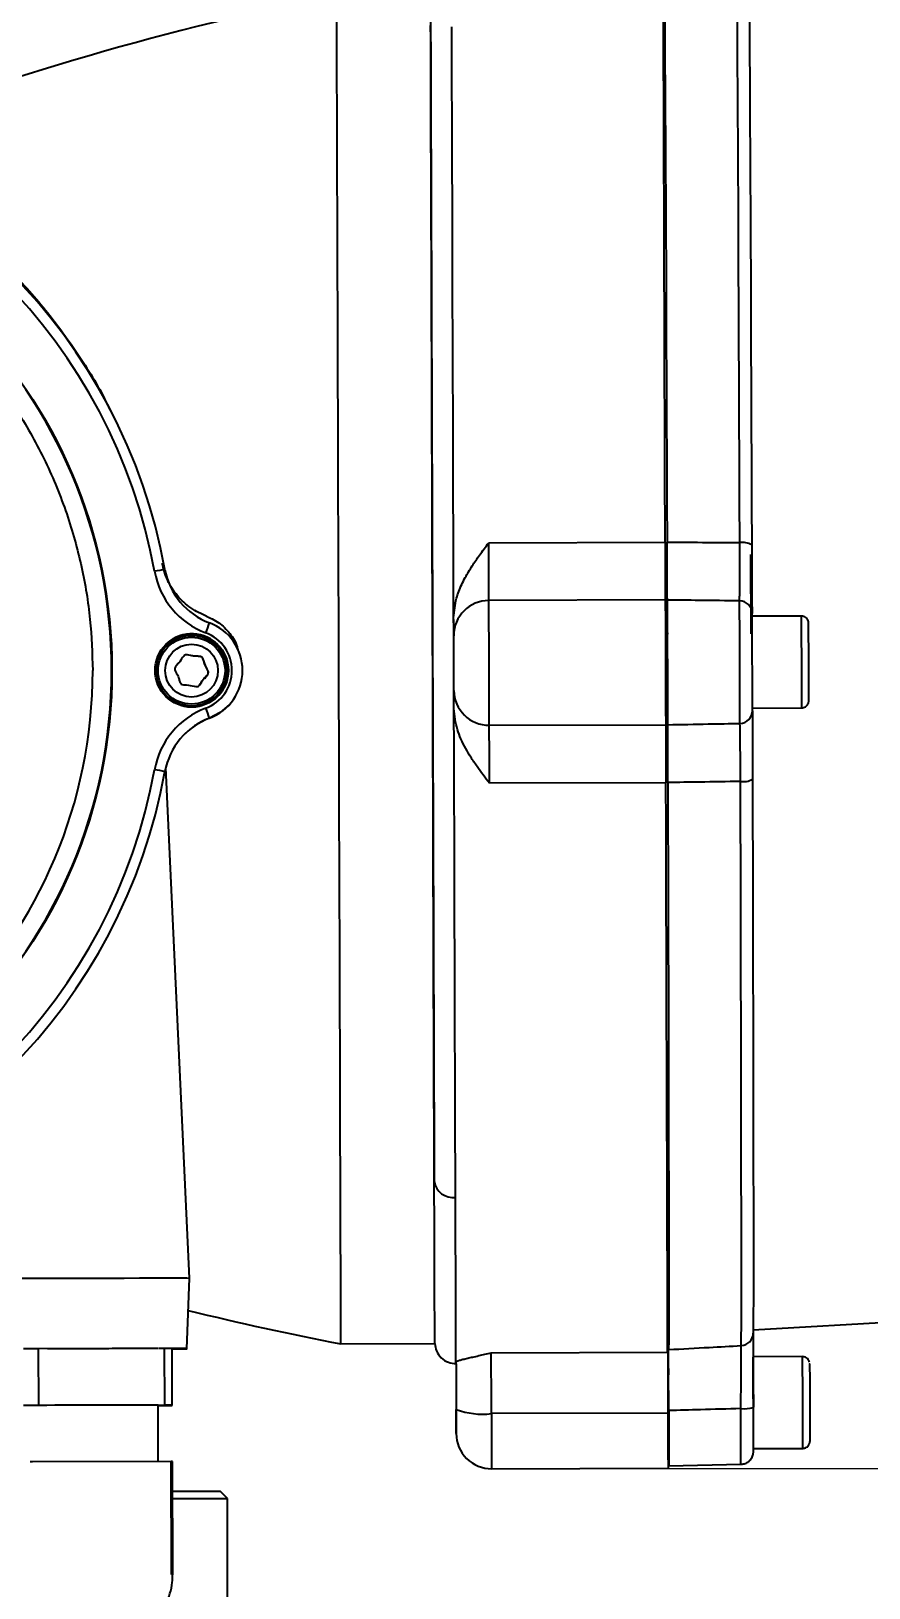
# Model space of a CAD drawing. Header units: millimetres. Extents: x 2271 to 4415, y 823 to 2339.
# Drawn here: x 3767.7 to 3886.4, y 1950.4 to 2170.8 of the extents above; entities that cross this region are included whole.
import ezdxf

# ---------------------------------------------------------------- set-up
doc = ezdxf.new("R2010")
doc.units = ezdxf.units.MM
doc.layers.add('标注', color=3, linetype='Continuous', lineweight=13)
doc.styles.add('SLDTEXTSTYLE1', font='txt.shx', dxfattribs={"width": 0.7, "bigfont": 'gbcbig.shx'})
doc.dimstyles.new('SLDDIMSTYLE12$0', dxfattribs={"dimtxt": 12, "dimasz": 10, "dimexe": 0, "dimexo": 0.0625, "dimgap": 0.875, "dimtad": 1, "dimdec": 1, "dimlfac": 1.8, "dimrnd": 1e-09, "dimzin": 12, "dimdsep": 46, "dimtxsty": 'SLDTEXTSTYLE1', "dimcen": 0.09, "dimdle": 8.16, "dimclrd": 3, "dimclre": 3, "dimadec": 0, "dimazin": 3, "dimtfac": 1, "dimtdec": 1, "dimtofl": 0, "dimtmove": 0, "dimatfit": 3, "dimfxl": 0, "dimfrac": 2, "dimtolj": 1, "dimlwd": 5, "dimlwe": 5, "dimarcsym": 0})

# ---------------------------------------------------------------- blocks, each defined once
blk = doc.blocks.new('*D196')
at = {"layer": 'Defpoints', "color": 0, "transparency": 16777216}
for p in [(3867.59, 2195.32), (3857.97, 1967.29), (4059.39, 1967.29)]:
    blk.add_point(p, dxfattribs=at)
at = {"layer": '标注', "color": 3, "lineweight": 5, "transparency": 16777216}
blk.add_line((3867.65, 2195.32), (4059.39, 2195.32), dxfattribs=at)
at = {"layer": '标注', "color": 3, "linetype": 'Continuous', "lineweight": 5, "transparency": 16777216}
for p, q in [((4059.39, 2185.32), (4059.39, 1977.29)), ((3858.03, 1967.29), (4059.39, 1967.29))]:
    blk.add_line(p, q, dxfattribs=at)
at = {"layer": '标注', "color": 3, "transparency": 16777216}
for points in [[(4057.73, 2185.32), (4061.06, 2185.32), (4059.39, 2195.32)], [(4057.73, 1977.29), (4061.06, 1977.29), (4059.39, 1967.29)]]:
    blk.add_solid(points, dxfattribs=at)
at = {"layer": '标注', "color": 0, "transparency": 16777216, "insert": (4053.52, 2081.31), "char_height": 10, "attachment_point": 5, "rotation": 90, "style": 'SLDTEXTSTYLE1'}
blk.add_mtext('\\A1;230', dxfattribs=at)

msp = doc.modelspace()

# ---------------------------------------------------------------- linework, layer by layer
at = {"color": 7, "linetype": 'Continuous', "lineweight": 25}
for p, q in [((3832.553, 2098.381), (3857.553, 2098.46)), ((3869.749, 2085.482), (3869.713, 2096.716)), ((3857.579, 2090.275), (3832.579, 2090.197)), ((3876.876, 2088.004), (3869.88, 2087.982)), ((3857.886, 2085.444), (3857.594, 2085.443)), ((3788.659, 2081.374), (3788.325, 2080.998)), ((3788.663, 2081.371), (3788.666, 2081.375)), ((3792.229, 2079.169), (3792.226, 2079.165)), ((3792.507, 2079.495), (3792.269, 2079.135)), ((3857.619, 2077.443), (3857.911, 2077.444)), ((3795.769, 2075.421), (3795.792, 2075.447)), ((3869.921, 2074.982), (3876.916, 2075.004)), ((3792.996, 2073.55), (3792.973, 2073.524)), ((3832.635, 2072.538), (3857.635, 2072.617)), ((3790.165, 1994.267), (3786.783, 2066.501)), ((3857.66, 2064.4), (3832.661, 2064.321)), ((3870.046, 1986.955), (4021.242, 1995.356)), ((3789.76, 1984.266), (3790.165, 1994.267)), ((3785.652, 1984.277), (3768.755, 1984.242)), ((3768.78, 1976.242), (3768.755, 1984.242)), ((3786.609, 1984.278), (3785.772, 1984.277)), ((3786.634, 1976.279), (3786.609, 1984.278)), ((3787.707, 1976.278), (3787.682, 1984.278)), ((3811.616, 1984.94), (3824.91, 1984.982)), ((3832.914, 1983.676), (3857.914, 1983.755)), ((3877.025, 1983.138), (3870.025, 1983.116)), ((3858.035, 1980.579), (3857.924, 1980.578)), ((3786.634, 1976.279), (3768.78, 1976.242)), ((3785.732, 1968.277), (3785.707, 1976.253)), ((3785.707, 1976.229), (3786.634, 1976.233)), ((3787.707, 1976.24), (3787.707, 1976.278)), ((3857.941, 1975.145), (3832.941, 1975.067)), ((3857.949, 1972.578), (3858.06, 1972.579)), ((3870.07, 1970.117), (3877.066, 1970.139)), ((3787.568, 1968.28), (3767.896, 1968.24)), ((3787.619, 1952.281), (3787.568, 1968.28)), ((3787.783, 1952.281), (3787.732, 1968.28)), ((3832.966, 1967.269), (3857.966, 1967.347)), ((3858.073, 1967.688), (3868.304, 1967.899)), ((3794.554, 1964.062), (3787.582, 1964.062)), ((3795.554, 1963.062), (3794.554, 1964.062)), ((3787.585, 1963.062), (3795.554, 1963.062)), ((3795.554, 1936.062), (3795.554, 1963.062)), ((3787.783, 1952.259), (3787.783, 1952.281))]:
    msp.add_line(p, q, dxfattribs=at)
at = {"color": 7, "linetype": 'Continuous', "lineweight": 25, "flags": 128}
for points in [[(3857.438, 2178.976), (3857.453, 2177.743), (3857.468, 2176.151), (3857.484, 2174.203), (3857.5, 2171.909), (3857.518, 2169.276), (3857.536, 2166.314), (3857.556, 2163.035), (3857.575, 2159.45), (3857.595, 2155.573), (3857.616, 2151.419), (3857.637, 2147.003), (3857.658, 2142.342), (3857.68, 2137.453), (3857.701, 2132.355), (3857.723, 2127.066), (3857.745, 2121.607), (3857.766, 2115.998), (3857.788, 2110.259), (3857.809, 2104.413), (3857.83, 2098.482)], [(3868.123, 2098.393), (3868.103, 2104.296), (3868.082, 2110.113), (3868.06, 2115.823), (3868.039, 2121.405), (3868.017, 2126.837), (3867.996, 2132.1), (3867.974, 2137.173), (3867.953, 2142.038), (3867.932, 2146.676), (3867.911, 2151.07), (3867.89, 2155.204), (3867.87, 2159.061), (3867.85, 2162.628), (3867.832, 2165.89), (3867.813, 2168.837), (3867.796, 2171.456), (3867.779, 2173.738), (3867.763, 2175.674), (3867.748, 2177.257), (3867.734, 2178.482)], [(3869.445, 2176.717), (3869.459, 2175.515), (3869.473, 2173.96), (3869.489, 2172.059), (3869.505, 2169.819), (3869.523, 2167.248), (3869.541, 2164.355), (3869.559, 2161.152), (3869.578, 2157.651), (3869.598, 2153.864), (3869.618, 2149.806), (3869.639, 2145.493), (3869.66, 2140.939), (3869.681, 2136.163), (3869.702, 2131.183), (3869.723, 2126.016), (3869.744, 2120.683), (3869.765, 2115.203), (3869.786, 2109.597), (3869.807, 2103.886), (3869.827, 2098.092)], [(3811.616, 1984.94), (3811.616, 1984.94), (3811.615, 1985.129), (3811.613, 1985.672), (3811.611, 1986.567), (3811.607, 1987.812), (3811.602, 1989.401), (3811.596, 1991.329), (3811.588, 1993.588), (3811.58, 1996.17), (3811.571, 1999.066), (3811.561, 2002.264), (3811.55, 2005.753), (3811.538, 2009.52), (3811.526, 2013.551), (3811.512, 2017.83), (3811.498, 2022.343), (3811.483, 2027.071), (3811.468, 2031.998), (3811.452, 2037.104), (3811.435, 2042.373), (3811.418, 2047.782), (3811.401, 2053.313), (3811.383, 2058.945), (3811.365, 2064.657), (3811.347, 2070.427), (3811.328, 2076.235), (3811.31, 2082.058), (3811.292, 2087.875), (3811.274, 2093.664), (3811.256, 2099.405), (3811.238, 2105.074), (3811.22, 2110.652), (3811.203, 2116.117), (3811.186, 2121.45), (3811.17, 2126.63), (3811.154, 2131.638), (3811.139, 2136.455), (3811.124, 2141.064), (3811.111, 2145.448), (3811.097, 2149.589), (3811.085, 2153.474), (3811.074, 2157.086), (3811.063, 2160.413), (3811.054, 2163.443), (3811.045, 2166.164), (3811.038, 2168.566), (3811.031, 2170.64), (3811.026, 2172.378)], [(3824.838, 2007.954), (3824.825, 2011.868), (3824.812, 2016.035), (3824.799, 2020.442), (3824.784, 2025.071), (3824.769, 2029.905), (3824.753, 2034.927), (3824.737, 2040.117), (3824.72, 2045.457), (3824.703, 2050.926), (3824.685, 2056.505), (3824.667, 2062.173), (3824.649, 2067.908), (3824.631, 2073.69), (3824.613, 2079.497), (3824.594, 2085.308), (3824.576, 2091.1), (3824.558, 2096.854), (3824.54, 2102.546), (3824.522, 2108.157), (3824.505, 2113.665), (3824.488, 2119.05), (3824.472, 2124.292), (3824.456, 2129.372), (3824.44, 2134.271), (3824.425, 2138.97), (3824.411, 2143.452), (3824.398, 2147.702), (3824.385, 2151.702), (3824.374, 2155.438), (3824.363, 2158.896), (3824.353, 2162.064), (3824.344, 2164.929), (3824.336, 2167.482), (3824.329, 2169.712), (3824.323, 2171.611)], [(3827.587, 2087.788), (3827.568, 2093.701), (3827.55, 2099.568), (3827.531, 2105.37), (3827.513, 2111.084), (3827.496, 2116.69), (3827.478, 2122.168), (3827.462, 2127.499), (3827.445, 2132.662), (3827.43, 2137.641), (3827.415, 2142.415), (3827.4, 2146.97), (3827.387, 2151.287), (3827.374, 2155.351), (3827.362, 2159.149), (3827.351, 2162.666), (3827.341, 2165.889), (3827.331, 2168.807), (3827.323, 2171.409)], [(3832.579, 2090.197), (3832.578, 2090.518), (3832.576, 2091.081), (3832.574, 2091.873), (3832.571, 2092.872), (3832.567, 2094.054), (3832.563, 2095.389), (3832.558, 2096.844), (3832.553, 2098.381)], [(3832.635, 2072.538), (3832.633, 2072.958), (3832.631, 2073.735), (3832.627, 2074.836), (3832.623, 2076.213), (3832.618, 2077.81), (3832.613, 2079.558), (3832.607, 2081.382), (3832.601, 2083.206), (3832.596, 2084.951), (3832.591, 2086.544), (3832.586, 2087.918), (3832.583, 2089.013), (3832.58, 2089.783), (3832.579, 2090.197)], [(3827.627, 2074.888), (3827.622, 2076.499), (3827.617, 2078.111), (3827.612, 2079.725), (3827.607, 2081.338), (3827.602, 2082.952), (3827.597, 2084.565), (3827.592, 2086.177), (3827.587, 2087.788)], [(3857.91, 2077.194), (3857.911, 2077.382), (3857.911, 2077.93), (3857.91, 2078.79), (3857.908, 2079.887), (3857.904, 2081.121), (3857.9, 2082.385), (3857.896, 2083.565), (3857.891, 2084.556), (3857.887, 2085.271), (3857.884, 2085.646), (3857.882, 2085.648), (3857.881, 2085.444)], [(3857.906, 2077.444), (3857.907, 2077.385), (3857.91, 2077.194)], [(3795.769, 2075.421), (3794.516, 2074.329), (3792.973, 2073.524)], [(3827.845, 2005.676), (3827.832, 2009.778), (3827.818, 2014.153), (3827.804, 2018.784), (3827.788, 2023.653), (3827.772, 2028.742), (3827.756, 2034.031), (3827.739, 2039.5), (3827.721, 2045.129), (3827.703, 2050.894), (3827.684, 2056.776), (3827.665, 2062.751), (3827.646, 2068.795), (3827.627, 2074.888)], [(3832.661, 2064.321), (3832.656, 2065.86), (3832.651, 2067.317), (3832.647, 2068.655), (3832.643, 2069.841), (3832.64, 2070.845), (3832.637, 2071.642), (3832.636, 2072.211), (3832.635, 2072.538)], [(3857.914, 1983.755), (3857.91, 1984.992), (3857.905, 1986.589), (3857.899, 1988.542), (3857.892, 1990.842), (3857.883, 1993.481), (3857.874, 1996.45), (3857.864, 1999.736), (3857.853, 2003.328), (3857.84, 2007.213), (3857.827, 2011.375), (3857.813, 2015.799), (3857.799, 2020.469), (3857.783, 2025.367), (3857.767, 2030.474), (3857.75, 2035.771), (3857.733, 2041.24), (3857.716, 2046.858), (3857.698, 2052.605), (3857.679, 2058.46), (3857.66, 2064.4)], [(3857.937, 2064.426), (3857.953, 2058.498), (3857.969, 2052.656), (3857.983, 2046.923), (3857.997, 2041.319), (3858.01, 2035.867), (3858.021, 2030.585), (3858.032, 2025.495), (3858.041, 2020.616), (3858.049, 2015.964), (3858.056, 2011.559), (3858.061, 2007.416), (3858.065, 2003.551), (3858.068, 1999.979), (3858.069, 1996.712), (3858.07, 1993.764), (3858.068, 1991.145), (3858.066, 1988.865), (3858.062, 1986.932), (3858.057, 1985.354), (3858.051, 1984.137)], [(3868.343, 1984.696), (3868.349, 1985.906), (3868.354, 1987.474), (3868.358, 1989.396), (3868.361, 1991.664), (3868.362, 1994.269), (3868.362, 1997.202), (3868.36, 2000.451), (3868.357, 2004.006), (3868.353, 2007.851), (3868.348, 2011.973), (3868.341, 2016.357), (3868.333, 2020.985), (3868.324, 2025.841), (3868.314, 2030.906), (3868.302, 2036.161), (3868.29, 2041.587), (3868.276, 2047.163), (3868.261, 2052.868), (3868.246, 2058.682), (3868.229, 2064.581)], [(3869.931, 2064.897), (3869.947, 2059.106), (3869.963, 2053.399), (3869.977, 2047.798), (3869.99, 2042.324), (3870.003, 2036.997), (3870.014, 2031.838), (3870.024, 2026.865), (3870.033, 2022.098), (3870.041, 2017.555), (3870.047, 2013.251), (3870.053, 2009.204), (3870.057, 2005.429), (3870.06, 2001.94), (3870.061, 1998.75), (3870.061, 1995.87), (3870.06, 1993.313), (3870.058, 1991.087), (3870.054, 1989.2), (3870.049, 1987.66), (3870.043, 1986.473)], [(3746.738, 1994.142), (3747.706, 1994.15), (3748.999, 1994.159), (3750.598, 1994.168), (3752.477, 1994.178), (3754.605, 1994.188), (3756.948, 1994.199), (3759.468, 1994.209), (3762.126, 1994.219), (3764.878, 1994.229), (3767.68, 1994.238), (3770.487, 1994.246), (3773.254, 1994.254), (3775.937, 1994.261), (3778.492, 1994.267), (3780.878, 1994.272), (3783.057, 1994.275), (3784.995, 1994.277), (3786.659, 1994.278), (3788.022, 1994.278), (3789.065, 1994.277), (3789.768, 1994.274), (3790.122, 1994.27), (3790.165, 1994.267)], [(3768.755, 1984.242), (3768.487, 1984.241), (3768.219, 1984.24), (3767.95, 1984.239), (3767.682, 1984.238), (3767.414, 1984.237), (3767.145, 1984.237), (3766.877, 1984.236), (3766.609, 1984.235)], [(3827.919, 1982.153), (3827.919, 1982.153), (3827.919, 1982.169), (3827.919, 1982.212), (3827.918, 1982.28), (3827.918, 1982.375)], [(3832.941, 1975.067), (3832.936, 1976.622), (3832.932, 1978.107), (3832.927, 1979.484), (3832.923, 1980.718), (3832.92, 1981.779), (3832.917, 1982.639), (3832.915, 1983.277), (3832.914, 1983.676)], [(3870.066, 1970.117), (3870.068, 1970.287), (3870.068, 1970.799), (3870.068, 1971.624), (3870.066, 1972.719), (3870.064, 1974.023), (3870.06, 1975.468), (3870.055, 1976.974), (3870.05, 1978.461), (3870.045, 1979.849), (3870.039, 1981.062), (3870.034, 1982.036), (3870.03, 1982.717), (3870.026, 1983.07), (3870.024, 1983.075), (3870.022, 1982.731), (3870.022, 1982.058), (3870.023, 1981.092), (3870.023, 1980.859)], [(3878.028, 1982.141), (3878.028, 1982.142), (3878.031, 1981.95), (3878.035, 1981.396), (3878.04, 1980.519), (3878.045, 1979.377), (3878.05, 1978.048), (3878.055, 1976.624), (3878.059, 1975.202), (3878.062, 1973.877), (3878.064, 1972.74), (3878.065, 1971.87), (3878.064, 1971.325), (3878.063, 1971.146)], [(3858.059, 1972.329), (3858.06, 1972.516), (3858.06, 1973.064), (3858.059, 1973.925), (3858.057, 1975.021), (3858.054, 1976.256), (3858.049, 1977.519), (3858.045, 1978.699), (3858.04, 1979.691), (3858.036, 1980.406), (3858.033, 1980.78), (3858.031, 1980.782), (3858.03, 1980.579)], [(3768.78, 1976.242), (3768.512, 1976.241), (3768.244, 1976.24), (3767.976, 1976.239), (3767.707, 1976.238), (3767.439, 1976.238), (3767.17, 1976.237), (3766.902, 1976.236), (3766.634, 1976.235)], [(3832.941, 1975.067), (3832.947, 1973.28), (3832.952, 1971.616), (3832.957, 1970.146), (3832.961, 1968.931), (3832.963, 1968.023), (3832.965, 1967.461), (3832.966, 1967.269), (3832.966, 1967.269)], [(3858.064, 1975.497), (3858.069, 1973.705), (3858.073, 1972.036), (3858.075, 1970.561), (3858.077, 1969.344), (3858.077, 1968.436), (3858.076, 1967.876), (3858.073, 1967.688), (3858.069, 1967.881), (3858.065, 1968.445), (3858.059, 1969.357), (3858.053, 1970.578), (3858.046, 1972.056), (3858.044, 1972.579)], [(3858.055, 1972.579), (3858.056, 1972.519), (3858.059, 1972.329)], [(3767.896, 1968.24), (3767.855, 1968.24), (3767.814, 1968.24), (3767.773, 1968.239), (3767.732, 1968.239), (3767.691, 1968.239), (3767.65, 1968.239), (3767.609, 1968.239), (3767.569, 1968.239)], [(3787.732, 1968.28), (3787.712, 1968.28), (3787.692, 1968.28), (3787.671, 1968.28), (3787.651, 1968.28), (3787.63, 1968.28), (3787.61, 1968.28), (3787.589, 1968.28), (3787.568, 1968.28)], [(3787.783, 1952.281), (3787.762, 1952.281), (3787.742, 1952.281), (3787.722, 1952.281), (3787.701, 1952.281), (3787.681, 1952.281), (3787.66, 1952.281), (3787.64, 1952.281), (3787.619, 1952.281)]]:
    msp.add_lwpolyline(points, dxfattribs=at)
at = {"color": 7, "linetype": 'Continuous', "lineweight": 25}
for centre, radius in [((3707.967, 2080.293), 71.202), ((3790.467, 2080.293), 5.2), ((3790.441, 2080.264), 5), ((3790.446, 2080.27), 4.739), ((3790.448, 2080.272), 3.742)]:
    msp.add_circle(centre, radius, dxfattribs=at)
for centre, radius, start, end in [((3892.105, 1767.125), 416.745, 101.22027, 111.15509), ((3707.964, 2080.29), 80, 10.30621, 79.69381), ((3707.967, 2080.293), 78.5, 10.30621, 79.69381), ((3707.969, 2080.295), 71.137, 270.00008, 179.99995), ((3707.974, 2080.301), 68.457, 90.00009, 359.99993), ((3868.529, 2095.723), 2.701, 61.29136, 98.64725), ((3828.601, 1857.763), 240.522, 100.03886, 100.39546), ((3796.515, 2096.394), 11.5, 190.30623, 249.41324), ((3796.512, 2096.392), 10, 190.30623, 249.41324), ((3832.576, 2085.216), 4.981, 89.95996, 179.95822), ((1519.369, 2074.094), 2338.557, 359.963814, 0.396284), ((1663.769, 2074.548), 2204.388, 359.954608, 0.40549), ((3868.08, 2088.354), 1.795, 0.29599, 89.31394), ((2077.741, 2075.849), 1792.179, 359.96004, 0.400058), ((3106.09, 2080.999), 770.817, 0.036022, 0.520696), ((3790.458, 2080.283), 5.2, 317.72621, 137.72594), ((3422.831, 2224.87), 394.997, 339.35888, 339.57594), ((3790.467, 2080.293), 5.7, 290.58679, 69.4134), ((3790.464, 2080.29), 7.2, 290.58678, 69.4134), ((2152.623, 2076.732), 1725.289, 0.158018, 0.319112), ((2829.361, 2076.756), 1047.557, 359.904172, 0.258571), ((2478.833, 2076.197), 1399.083, 0.006511, 0.216759), ((3832.599, 2077.518), 4.98, 180.41624, 270.41429), ((3796.515, 2064.191), 11.5, 110.58662, 169.69398), ((3637.037, 2016.174), 166.178, 20.19819, 20.71597), ((3868.123, 2074.597), 1.796, 271.05348, 0.07083), ((3796.512, 2064.188), 10, 110.58662, 169.69398), ((3796.489, 2064.163), 10, 110.58662, 137.72607), ((3707.967, 2080.293), 78.5, 280.30599, 349.69399), ((3707.965, 2080.29), 80, 280.30599, 349.69399), ((3754.67, 1896.256), 172.713, 79.32137, 79.81831), ((3868.618, 2067.222), 2.67, 261.62126, 299.45617), ((3827.522, 2008.374), 2.717, 188.90039, 276.81746), ((3890.131, 2394.222), 416.745, 256.09466, 259.14045), ((3868.258, 1986.479), 1.785, 272.72918, 359.80341), ((3786.986, 490.601), 1493.678, 89.973304, 90.014472), ((2499.148, 1972.309), 1377.919, 359.909741, 0.450299), ((3021.413, 1973.95), 848.646, 359.909962, 0.450078), ((3779.534, -251.597), 2227.858, 89.841239, 90.304162), ((3787.011, 482.601), 1493.678, 89.973304, 90.014472), ((3777.607, 3469.929), 1493.723, 270.346246, 270.387413), ((3831.677, 1985.624), 10.632, 249.41724, 276.8281), ((3868.713, 1980.515), 4.75, 264.94464, 286.46769), ((2591.236, 1970.24), 1277.07, 359.894967, 0.24873), ((2424.573, 1970.471), 1445.496, 359.981236, 0.217594), ((3832.95, 1972.269), 5, 180.18036, 270.18036), ((3782.676, 948.051), 1004.221, 89.708612, 89.710911)]:
    msp.add_arc(centre, radius, start, end, dxfattribs=at)
for points in [[(3857.553, 2098.46), (3857.543, 2101.76), (3857.522, 2108.36), (3857.492, 2117.931), (3857.463, 2127.132), (3857.435, 2135.852), (3857.41, 2144.005), (3857.386, 2151.503), (3857.365, 2158.271), (3857.346, 2164.235), (3857.33, 2169.34), (3857.317, 2173.508), (3857.306, 2176.789), (3857.302, 2178.131), (3857.3, 2178.802)], [(3857.553, 2098.46), (3857.556, 2097.432), (3857.563, 2095.377), (3857.571, 2092.842), (3857.577, 2090.961), (3857.578, 2090.504), (3857.579, 2090.275)], [(3792.618, 2087.948), (3791.834, 2088.308), (3790.266, 2089.028), (3788.374, 2090.824), (3786.93, 2092.998), (3786.491, 2094.666), (3786.272, 2095.5)], [(3857.579, 2090.275), (3857.58, 2090.031), (3857.581, 2089.541), (3857.588, 2087.457), (3857.597, 2084.678), (3857.607, 2081.461), (3857.617, 2078.242), (3857.626, 2075.457), (3857.632, 2073.363), (3857.634, 2072.865), (3857.635, 2072.617)], [(3827.595, 2085.219), (3827.594, 2085.444), (3827.593, 2085.893), (3827.589, 2087.156), (3827.587, 2087.788)], [(3827.627, 2074.888), (3827.625, 2075.523), (3827.621, 2076.794), (3827.62, 2077.252), (3827.619, 2077.481)], [(3857.635, 2072.617), (3857.635, 2072.384), (3857.637, 2071.92), (3857.643, 2070.029), (3857.651, 2067.486), (3857.657, 2065.429), (3857.66, 2064.4)], [(3827.918, 1982.375), (3827.921, 1981.336), (3827.928, 1979.257), (3827.936, 1976.866), (3827.939, 1975.67)], [(3827.918, 1982.351), (3827.921, 1981.314), (3827.928, 1979.24), (3827.936, 1976.85), (3827.939, 1975.655)], [(3857.914, 1983.755), (3857.915, 1983.474), (3857.917, 1982.913), (3857.923, 1980.901), (3857.931, 1978.267), (3857.938, 1976.186), (3857.941, 1975.145)]]:
    msp.add_open_spline(points, degree=3, dxfattribs=at)
for points, knots in [([(3824.305, 2177.142), (3824.305, 2177.06), (3824.306, 2176.895), (3824.31, 2175.461), (3824.318, 2173.112), (3824.328, 2169.742), (3824.342, 2165.38), (3824.359, 2160.08), (3824.378, 2153.919), (3824.4, 2146.992), (3824.424, 2139.445), (3824.449, 2131.417), (3824.476, 2123.046), (3824.503, 2114.369), (3824.531, 2105.376), (3824.561, 2096.039), (3824.591, 2086.364), (3824.622, 2076.48), (3824.654, 2066.525), (3824.684, 2056.69), (3824.715, 2047.121), (3824.743, 2037.962), (3824.77, 2029.369), (3824.795, 2021.461), (3824.818, 2014.249), (3824.831, 2010.039), (3824.838, 2007.954)], [0, 0, 0, 0, 0.03995482, 0.08064697, 0.12202754, 0.16441326, 0.2070901, 0.25, 0.29290784, 0.33558471, 0.37797245, 0.41935105, 0.4600437, 0.5, 0.53995431, 0.58064697, 0.62202754, 0.66441326, 0.7070901, 0.75, 0.79290784, 0.83558471, 0.87797245, 0.91935105, 0.9600442, 1, 1, 1, 1]), ([(3721.673, 2159.694), (3724.308, 2159.144), (3729.579, 2158.043), (3737.224, 2155.392), (3744.577, 2152.042), (3751.551, 2147.952), (3758.08, 2143.185), (3764.091, 2137.781), (3769.545, 2131.808), (3774.299, 2125.284), (3777.406, 2120.375), (3778.694, 2117.563), (3778.862, 2117.197)], [0, 0, 0, 0, 0.109293, 0.218586, 0.327879, 0.4371719, 0.5464649, 0.6557579, 0.7650509, 0.8743439, 0.9836369, 1, 1, 1, 1]), ([(3707.974, 2148.757), (3710.615, 2148.669), (3716.006, 2148.488), (3724.134, 2146.988), (3732.298, 2144.489), (3740.292, 2140.865), (3747.896, 2136.155), (3754.892, 2130.425), (3760.914, 2123.991), (3765.898, 2117.094), (3769.846, 2109.964), (3772.871, 2102.569), (3774.953, 2095.077), (3776.206, 2087.643), (3776.357, 2082.717), (3776.431, 2080.3)], [0, 0, 0, 0, 0.0736754, 0.1504344, 0.2298849, 0.3115242, 0.3947507, 0.4788859, 0.5632051, 0.6400411, 0.7158686, 0.7901842, 0.8625449, 0.9325805, 1, 1, 1, 1]), ([(3857.87, 2090.269), (3857.868, 2090.496), (3857.863, 2090.951), (3857.852, 2092.833), (3857.841, 2095.381), (3857.833, 2097.447), (3857.83, 2098.482)], [0, 0, 0, 0, 0.2500652, 0.4994456, 0.7493864, 1, 1, 1, 1]), ([(3857.83, 2098.482), (3859.751, 2098.466), (3863.182, 2098.438), (3866.613, 2098.407), (3868.123, 2098.393)], [0, 0, 0, 0, 0.56, 1, 1, 1, 1]), ([(3827.587, 2087.788), (3827.669, 2088.709), (3827.781, 2089.968), (3828.311, 2091.493), (3828.724, 2092.477), (3829.339, 2093.696), (3830.179, 2095.085), (3831.309, 2096.714), (3832.114, 2097.793), (3832.553, 2098.381)], [0, 0, 0, 0, 0.2309075, 0.3156551, 0.4051151, 0.4997308, 0.6595094, 0.8142552, 1, 1, 1, 1]), ([(3868.102, 2090.149), (3868.109, 2090.355), (3868.122, 2090.767), (3868.132, 2092.644), (3868.134, 2095.228), (3868.127, 2097.338), (3868.123, 2098.393)], [0, 0, 0, 0, 0.24985559, 0.49966981, 0.74971105, 1, 1, 1, 1]), ([(3869.827, 2098.092), (3869.83, 2097.158), (3869.837, 2095.293), (3869.847, 2092.808), (3869.858, 2090.644), (3869.868, 2088.965), (3869.873, 2088.564), (3869.876, 2088.363)], [0, 0, 0, 0, 0.1872812, 0.3736777, 0.5607984, 0.7799545, 1, 1, 1, 1]), ([(3868.102, 2090.149), (3866.192, 2090.172), (3862.781, 2090.213), (3859.371, 2090.252), (3857.87, 2090.269)], [0, 0, 0, 0, 0.56, 1, 1, 1, 1]), ([(3792.618, 2087.948), (3793.281, 2087.635), (3794.606, 2087.01), (3796.056, 2085.364), (3796.871, 2084.054), (3796.983, 2083.306), (3796.988, 2083.275)], [0, 0, 0, 0, 0.32853232, 0.65706464, 0.98559696, 1, 1, 1, 1]), ([(3877.885, 2086.339), (3877.885, 2086.348), (3877.884, 2086.612), (3877.882, 2086.807), (3877.88, 2086.967), (3877.879, 2087.013), (3877.878, 2087.04), (3877.877, 2087.068), (3877.874, 2087.106), (3877.863, 2087.197), (3877.82, 2087.369), (3877.701, 2087.599), (3877.483, 2087.822), (3877.194, 2087.979), (3876.979, 2087.99), (3876.879, 2087.995)], [0, 0, 0, 0, 0.0123078, 0.3316854, 0.4924305, 0.5758181, 0.6127656, 0.630515, 0.6433524, 0.6588883, 0.7041664, 0.7693524, 0.8453876, 0.9275678, 1, 1, 1, 1]), ([(3827.619, 2077.481), (3827.619, 2077.585), (3827.618, 2077.8), (3827.615, 2078.722), (3827.611, 2079.963), (3827.607, 2081.357), (3827.603, 2082.75), (3827.599, 2083.988), (3827.596, 2084.906), (3827.595, 2085.117), (3827.595, 2085.219)], [0, 0, 0, 0, 0.1208327, 0.25, 0.3791673, 0.5, 0.6208327, 0.75, 0.8791673, 1, 1, 1, 1]), ([(3788.803, 2081.536), (3788.957, 2081.82), (3789.141, 2082.16), (3789.469, 2082.47), (3789.728, 2082.551), (3790.304, 2082.422), (3790.944, 2082.289), (3791.566, 2082.306), (3791.9, 2082.218), (3792.072, 2081.983), (3792.183, 2081.673), (3792.305, 2081.133), (3792.604, 2080.616), (3792.836, 2080.162), (3792.824, 2079.891), (3792.612, 2079.492), (3792.016, 2079.066), (3791.758, 2078.381), (3791.427, 2078.074), (3791.168, 2077.992), (3790.591, 2078.122), (3789.951, 2078.254), (3789.33, 2078.237), (3788.995, 2078.325), (3788.824, 2078.56), (3788.713, 2078.871), (3788.591, 2079.411), (3788.291, 2079.928), (3788.06, 2080.382), (3788.072, 2080.653), (3788.287, 2081.049), (3788.568, 2081.315), (3788.803, 2081.536)], [0, 0, 0, 0, 0.0662649, 0.0793317, 0.0917493, 0.1205736, 0.1985399, 0.2267612, 0.2498448, 0.2658901, 0.2845053, 0.318085, 0.3794264, 0.4082507, 0.4206683, 0.4337351, 0.5, 0.5662649, 0.5793317, 0.5917493, 0.6205736, 0.6985399, 0.7267612, 0.7498448, 0.7658901, 0.7845053, 0.818085, 0.8794264, 0.9082507, 0.9206683, 0.9337351, 1, 1, 1, 1]), ([(3792.563, 2079.538), (3792.622, 2079.596), (3792.726, 2079.699), (3792.819, 2079.888), (3792.833, 2080.158), (3792.558, 2080.683), (3792.266, 2081.266), (3792.123, 2081.871), (3791.952, 2082.172), (3791.681, 2082.277), (3791.352, 2082.305), (3790.799, 2082.284), (3790.224, 2082.439), (3789.722, 2082.549), (3789.469, 2082.463), (3789.365, 2082.386), (3789.33, 2082.333), (3789.33, 2082.333)], [0, 0, 0, 0, 0.04429333, 0.07827029, 0.11055916, 0.1855092, 0.38824072, 0.46162299, 0.52164604, 0.56336762, 0.6117717, 0.69908709, 0.8585898, 0.93353984, 0.96582871, 0.99980567, 1, 1, 1, 1]), ([(3791.559, 2078.203), (3791.721, 2078.481), (3791.919, 2078.82), (3792.182, 2079.109), (3792.23, 2079.162)], [0, 0, 0, 0, 0.81947116, 1, 1, 1, 1]), ([(3832.661, 2064.321), (3832.362, 2064.716), (3831.764, 2065.504), (3830.871, 2066.73), (3830.041, 2067.965), (3829.266, 2069.26), (3828.62, 2070.568), (3827.884, 2072.42), (3827.731, 2073.893), (3827.627, 2074.888)], [0, 0, 0, 0, 0.1251411, 0.2502768, 0.3829569, 0.5005777, 0.6305839, 0.7503305, 1, 1, 1, 1]), ([(3869.919, 2074.6), (3869.918, 2074.443), (3869.915, 2074.13), (3869.915, 2072.812), (3869.917, 2070.847), (3869.922, 2068.18), (3869.928, 2065.993), (3869.931, 2064.897)], [0, 0, 0, 0, 0.1872716, 0.3736538, 0.5608014, 0.7799695, 1, 1, 1, 1]), ([(3876.922, 2075.019), (3877.002, 2075.019), (3877.189, 2075.02), (3877.443, 2075.142), (3877.65, 2075.313), (3877.781, 2075.493), (3877.857, 2075.66), (3877.893, 2075.792), (3877.906, 2075.882), (3877.911, 2075.926), (3877.912, 2075.952), (3877.913, 2075.975), (3877.914, 2076.009), (3877.915, 2076.072), (3877.915, 2076.244), (3877.916, 2076.364)], [0, 0, 0, 0, 0.0709183, 0.1654865, 0.2428261, 0.308233, 0.3625455, 0.4051173, 0.4307884, 0.4454799, 0.4584689, 0.4776437, 0.5178876, 0.6635314, 1, 1, 1, 1]), ([(3857.937, 2064.426), (3857.934, 2065.458), (3857.928, 2067.519), (3857.924, 2070.061), (3857.922, 2071.939), (3857.925, 2072.391), (3857.926, 2072.617)], [0, 0, 0, 0, 0.2500466, 0.4994486, 0.7493959, 1, 1, 1, 1]), ([(3857.926, 2072.617), (3859.835, 2072.651), (3863.246, 2072.712), (3866.656, 2072.774), (3868.156, 2072.802)], [0, 0, 0, 0, 0.56, 1, 1, 1, 1]), ([(3868.229, 2064.581), (3868.226, 2065.633), (3868.22, 2067.738), (3868.203, 2070.316), (3868.181, 2072.191), (3868.164, 2072.598), (3868.156, 2072.802)], [0, 0, 0, 0, 0.24974351, 0.4995348, 0.74962295, 1, 1, 1, 1]), ([(3868.229, 2064.581), (3866.308, 2064.551), (3862.877, 2064.498), (3859.446, 2064.448), (3857.937, 2064.426)], [0, 0, 0, 0, 0.56, 1, 1, 1, 1]), ([(3824.91, 1984.986), (3824.91, 1984.985), (3824.91, 1984.933), (3824.909, 1985.142), (3824.908, 1985.692), (3824.905, 1986.659), (3824.9, 1988.001), (3824.895, 1989.904), (3824.886, 1992.493), (3824.876, 1995.932), (3824.863, 2000.019), (3824.85, 2004.093), (3824.841, 2006.893), (3824.838, 2007.954)], [0, 0, 0, 0, 0.0026523, 0.0914216, 0.1803675, 0.2693134, 0.3597118, 0.4501102, 0.5674593, 0.6848084, 0.8055667, 0.9263251, 1, 1, 1, 1]), ([(3827.914, 1982.155), (3827.914, 1982.154), (3827.915, 1982.147), (3827.915, 1982.167), (3827.915, 1982.203), (3827.915, 1982.268), (3827.915, 1982.356), (3827.914, 1982.469), (3827.914, 1982.606), (3827.913, 1983.01), (3827.911, 1983.926), (3827.906, 1985.795), (3827.898, 1988.562), (3827.885, 1992.69), (3827.868, 1998.479), (3827.853, 2003.277), (3827.845, 2005.676)], [0, 0, 0, 0, 0.0026187, 0.0249684, 0.0473181, 0.0696678, 0.0920175, 0.1143672, 0.1367169, 0.1590665, 0.2819526, 0.3916792, 0.5014056, 0.667604, 0.8338021, 1, 1, 1, 1]), ([(3870.043, 1986.473), (3870.042, 1986.241), (3870.04, 1985.779), (3870.041, 1984.257), (3870.044, 1982.112), (3870.05, 1979.301), (3870.056, 1977.076), (3870.059, 1975.961)], [0, 0, 0, 0, 0.1872812, 0.3736777, 0.5607984, 0.7799545, 1, 1, 1, 1]), ([(3785.652, 1984.277), (3784.933, 1984.276), (3783.352, 1984.275), (3780.168, 1984.27), (3776.398, 1984.262), (3772.941, 1984.253), (3770.766, 1984.246), (3770.01, 1984.244)], [0, 0, 0, 0, 0.19127152, 0.42023311, 0.64919471, 0.8781563, 1, 1, 1, 1]), ([(3787.682, 1984.242), (3787.827, 1984.243), (3788.662, 1984.248), (3789.437, 1984.257), (3789.922, 1984.266), (3789.437, 1984.273), (3788.662, 1984.276), (3787.827, 1984.276), (3787.682, 1984.276)], [0, 0, 0, 0, 0.0476972, 0.2738471, 0.499997, 0.7261468, 0.9522967, 1, 1, 1, 1]), ([(3824.908, 1985.008), (3824.965, 1984.644), (3825.084, 1983.886), (3825.789, 1982.926), (3826.784, 1982.27), (3827.548, 1982.191), (3827.916, 1982.153)], [0, 0, 0, 0, 0.2403735, 0.4995743, 0.7590162, 1, 1, 1, 1]), ([(3857.994, 1983.945), (3857.996, 1983.714), (3858.001, 1983.187), (3858.008, 1981.897), (3858.013, 1980.793), (3858.014, 1980.579)], [0, 0, 0, 0, 0.3848612, 0.8806821, 1, 1, 1, 1]), ([(3858.064, 1975.497), (3858.061, 1976.542), (3858.055, 1978.63), (3858.05, 1981.276), (3858.048, 1983.294), (3858.05, 1983.856), (3858.051, 1984.137)], [0, 0, 0, 0, 0.25006523, 0.49944561, 0.74938637, 1, 1, 1, 1]), ([(3858.051, 1984.137), (3859.972, 1984.242), (3863.403, 1984.428), (3866.833, 1984.614), (3868.343, 1984.696)], [0, 0, 0, 0, 0.56, 1, 1, 1, 1]), ([(3868.294, 1975.784), (3868.3, 1976.857), (3868.313, 1979.001), (3868.329, 1981.741), (3868.34, 1983.831), (3868.342, 1984.408), (3868.343, 1984.696)], [0, 0, 0, 0, 0.2498556, 0.4996698, 0.7497111, 1, 1, 1, 1]), ([(3827.918, 1982.375), (3827.943, 1982.41), (3827.994, 1982.481), (3828.36, 1982.612), (3828.891, 1982.761), (3829.539, 1982.918), (3830.307, 1983.091), (3831.132, 1983.273), (3832.021, 1983.468), (3832.617, 1983.607), (3832.914, 1983.676)], [0, 0, 0, 0, 0.1208142, 0.2501571, 0.3699235, 0.4999796, 0.617279, 0.7495777, 0.8747893, 1, 1, 1, 1]), ([(3877.994, 1982.372), (3877.98, 1982.429), (3877.946, 1982.56), (3877.814, 1982.777), (3877.589, 1982.988), (3877.301, 1983.126), (3877.106, 1983.124), (3877.027, 1983.123)], [0, 0, 0, 0, 0.13421453, 0.30685003, 0.56364685, 0.82456507, 1, 1, 1, 1]), ([(3827.95, 1972.253), (3827.95, 1972.3), (3827.95, 1972.398), (3827.947, 1973.17), (3827.944, 1974.305), (3827.941, 1975.225), (3827.939, 1975.67)], [0, 0, 0, 0, 0.2416654, 0.5, 0.7583346, 1, 1, 1, 1]), ([(3827.939, 1975.655), (3827.941, 1975.211), (3827.944, 1974.291), (3827.947, 1973.16), (3827.95, 1972.392), (3827.95, 1972.298), (3827.95, 1972.253)], [0, 0, 0, 0, 0.2416654, 0.5, 0.7583346, 1, 1, 1, 1]), ([(3857.941, 1975.145), (3857.944, 1974.098), (3857.951, 1972.004), (3857.959, 1969.413), (3857.964, 1967.832), (3857.966, 1967.158), (3857.966, 1967.349), (3857.966, 1967.35)], [0, 0, 0, 0, 0.2496788, 0.4993575, 0.7490363, 0.9987151, 1, 1, 1, 1]), ([(3868.294, 1975.784), (3866.384, 1975.731), (3862.974, 1975.636), (3859.564, 1975.539), (3858.064, 1975.497)], [0, 0, 0, 0, 0.56, 1, 1, 1, 1]), ([(3877.067, 1970.152), (3877.151, 1970.153), (3877.342, 1970.156), (3877.598, 1970.28), (3877.802, 1970.451), (3877.932, 1970.632), (3878.007, 1970.798), (3878.042, 1970.929), (3878.056, 1971.018), (3878.06, 1971.061), (3878.061, 1971.087), (3878.062, 1971.096), (3878.062, 1971.102)], [0, 0, 0, 0, 0.1553238, 0.3516599, 0.512435, 0.6484099, 0.7612281, 0.8494731, 0.9020189, 0.9324181, 0.9596133, 1, 1, 1, 1]), ([(3868.326, 1967.916), (3868.523, 1967.934), (3868.899, 1967.97), (3869.359, 1968.243), (3869.682, 1968.561), (3869.883, 1968.881), (3869.994, 1969.167), (3870.042, 1969.383), (3870.059, 1969.521), (3870.064, 1969.586), (3870.066, 1969.623), (3870.067, 1969.66), (3870.068, 1969.715), (3870.069, 1969.782), (3870.069, 1969.942), (3870.069, 1970.02)], [0, 0, 0, 0, 0.1291027, 0.2466518, 0.3443681, 0.4268605, 0.4944726, 0.5459987, 0.5735062, 0.5895973, 0.6043404, 0.626687, 0.6752813, 0.8413976, 1, 1, 1, 1]), ([(3779.202, 1943.241), (3779.23, 1943.242), (3779.334, 1943.246), (3779.714, 1943.274), (3780.467, 1943.372), (3781.473, 1943.614), (3782.72, 1944.099), (3783.916, 1944.787), (3785.066, 1945.735), (3786.038, 1946.836), (3786.848, 1948.133), (3787.427, 1949.589), (3787.756, 1950.988), (3787.746, 1951.889), (3787.742, 1952.26)], [0, 0, 0, 0, 0.0095108, 0.0351934, 0.0836586, 0.1769071, 0.2579936, 0.3736917, 0.4746864, 0.5803554, 0.6911624, 0.8047093, 0.9196972, 1, 1, 1, 1])]:
    msp.add_open_spline(points, degree=3, knots=knots, dxfattribs=at)

# ---------------------------------------------------------------- dimensions: what is measured, and where the dimension line sits
at = {"layer": '标注'}
dim = msp.add_linear_dim(base=(4059.394, 1967.294), p1=(3867.589, 2195.322), p2=(3857.966, 1967.294), angle=90, text='230', dimstyle='SLDDIMSTYLE12$0', override={"dimtxt": 10, "dimtdec": 3, "dimtzin": 0}, dxfattribs=at)
dim.commit()
dim.dimension.update_dxf_attribs({"geometry": '*D196', "text_midpoint": (4053.519, 2081.308)})

doc.saveas('drawing.dxf')
